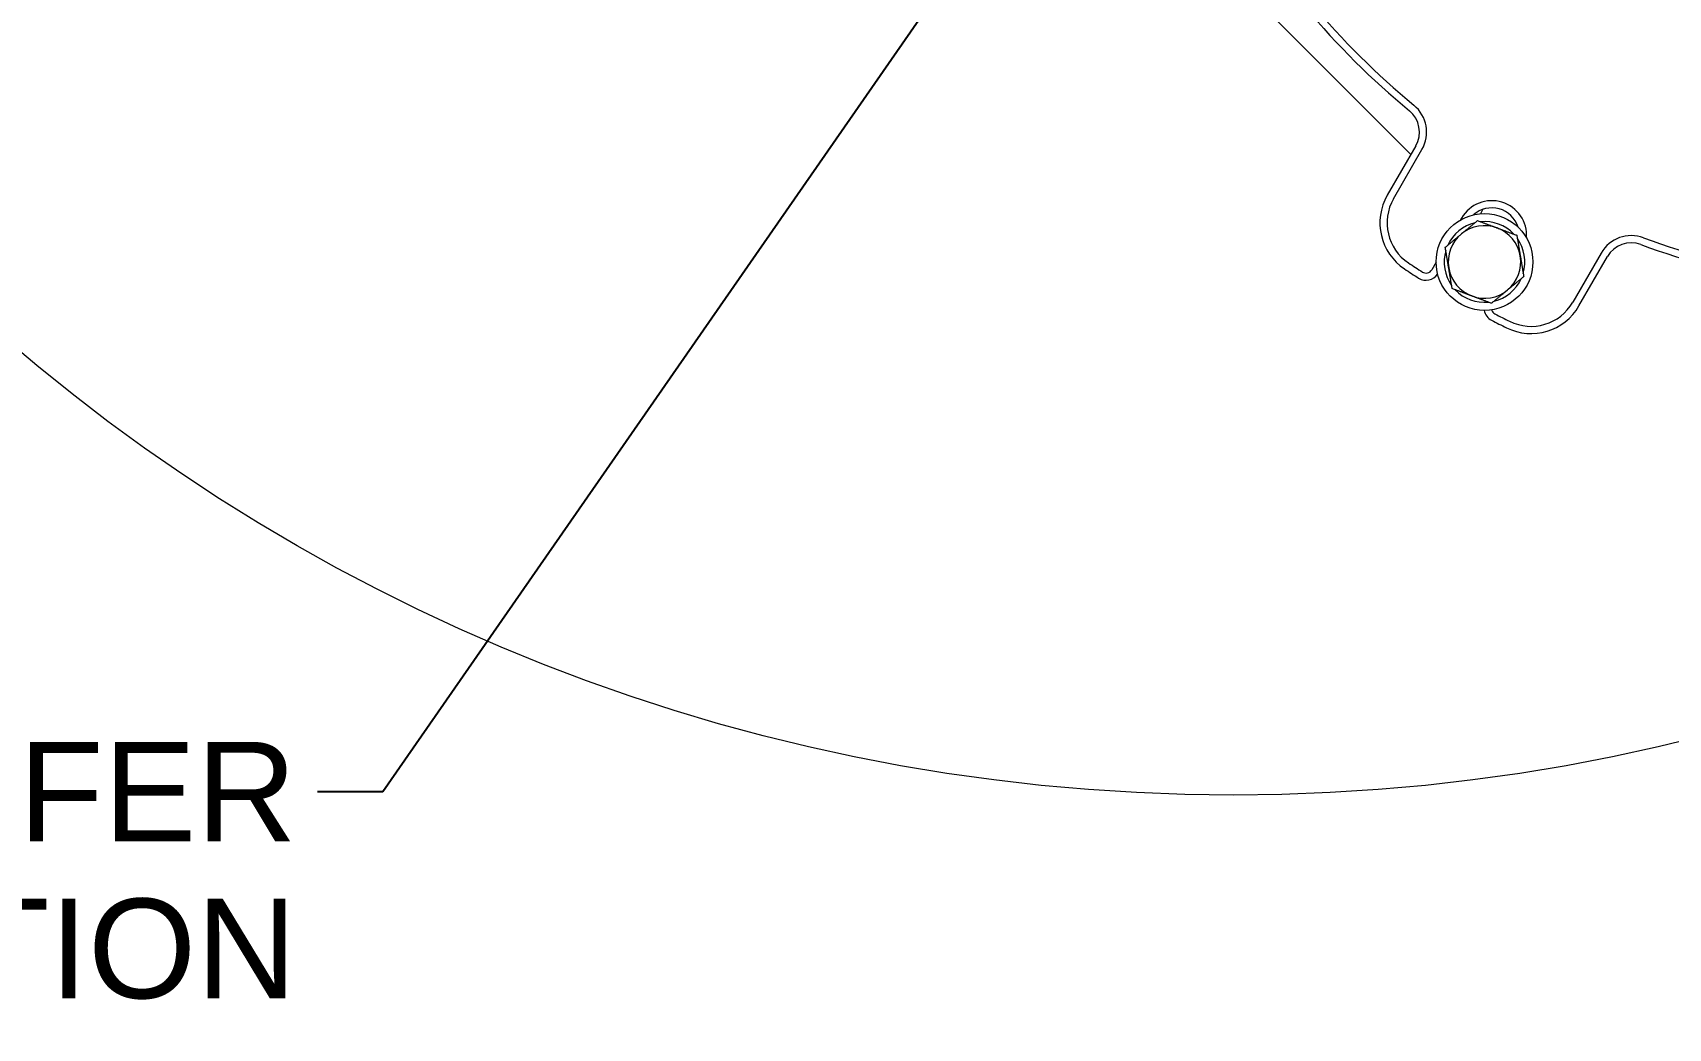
# Model space of a CAD drawing. Header units: inches. Extents: x 15 to 402, y 6 to 258.
# Drawn here: x 48.83 to 78.4, y 171.78 to 189.77 of the extents above; entities that cross this region are included whole.
import ezdxf

# ---------------------------------------------------------------- set-up
doc = ezdxf.new("R2010")
doc.units = ezdxf.units.IN
doc.header["$LTSCALE"] = 12
doc.header["$MEASUREMENT"] = 0
doc.layers.add('Symbol (ANSI)', color=7, linetype='Continuous', lineweight=25)
doc.layers.add('Visible', color=7, linetype='Continuous', lineweight=18)
doc.styles.add('MEMCOR Medium', font='arial.ttf')
doc.dimstyles.new('Default (ANSI)$7', dxfattribs={"dimscale": 12, "dimtxt": 0.15, "dimasz": 0.098425, "dimexe": 0.125, "dimexo": 0.0625, "dimgap": 0.031496, "dimtad": 0, "dimtih": 1, "dimtoh": 1, "dimdec": 4, "dimrnd": 1e-08, "dimzin": 3, "dimdsep": 46, "dimlunit": 5, "dimtxsty": 'MEMCOR Medium', "dimcen": 0.09, "dimdle": 0.393701, "dimclrd": 256, "dimclre": 256, "dimclrt": 256, "dimadec": 0, "dimazin": 1, "dimtfac": 0.8, "dimtofl": 0, "dimtmove": 0, "dimatfit": 3, "dimfxl": 1, "dimfrac": 1, "dimtolj": 1, "dimtzin": 4, "dimlwd": -1, "dimlwe": -1, "dimarcsym": 0})

msp = doc.modelspace()

# ---------------------------------------------------------------- linework, layer by layer
at = {"layer": 'Visible'}
for p, q in [((73.74279, 187.56943), (70.5971, 190.71512)), ((73.83164, 187.72331), (73.31768, 186.83311)), ((73.43026, 186.76811), (73.94422, 187.65831)), ((75.0467, 186.57837), (75.00068, 186.49867)), ((74.66087, 186.41958), (74.64238, 186.38756)), ((77.18315, 185.78831), (76.66919, 184.89811)), ((76.78178, 184.83311), (77.29574, 185.72331)), ((74.19968, 185.62078), (74.12183, 185.48594))]:
    msp.add_line(p, q, dxfattribs=at)
for centre, radius in [((70.53484, 209.99162), 34), ((75.07466, 185.6268), 0.875)]:
    msp.add_circle(centre, radius, dxfattribs=at)
for centre, radius, start, end in [((82.97146, 199.55396), 14.525, 209.577954, 230.422046), ((82.97146, 199.55396), 14.395, 209.577954, 230.422046), ((73.39862, 187.97331), 0.5, 330, 50.422046), ((73.39862, 187.97331), 0.63, 330, 50.422046), ((74.1837, 186.33311), 1, 150, 236.388426), ((74.1837, 186.33311), 0.87, 150, 236.388426), ((75.20646, 186.10458), 0.63, 355.944053, 150), ((75.20646, 186.10458), 0.5, 17.582899, 131.572229), ((75.07466, 185.6268), 0.7295, 103.627434, 155.509151), ((75.07466, 185.6268), 0.656, 69.568292, 129.568292), ((75.07466, 185.6268), 0.7295, 43.627434, 95.509151), ((75.07466, 185.6268), 0.656, 129.568292, 189.568292), ((75.07466, 185.6268), 0.656, 9.568292, 69.568292), ((75.07466, 185.6268), 0.7295, 343.627434, 35.509151), ((77.72875, 185.47331), 0.63, 69.577954, 150), ((77.72875, 185.47331), 0.5, 69.577954, 150), ((82.97146, 199.55396), 14.395, 249.577954, 270.422046), ((75.07466, 185.6268), 0.7295, 163.627434, 215.509151), ((75.07466, 185.6268), 0.656, 309.568292, 9.568292), ((82.97146, 199.55396), 14.525, 249.577954, 270.422046), ((82.97146, 199.55396), 16.875, 236.388426, 237.41435), ((82.97146, 199.55396), 16.745, 236.388426, 237.41435), ((74.01791, 185.54594), 0.25, 237.41435, 326.826372), ((74.01791, 185.54594), 0.12, 237.41435, 330), ((75.07466, 185.6268), 0.656, 189.568292, 249.568292), ((75.07466, 185.6268), 0.7295, 223.627434, 275.509151), ((75.07466, 185.6268), 0.656, 249.568292, 309.568292), ((75.07466, 185.6268), 0.7295, 283.627434, 335.509151), ((75.91575, 185.33311), 1, 243.611574, 330), ((75.91575, 185.33311), 0.87, 243.611574, 330), ((75.31695, 184.79594), 0.25, 190.168027, 242.58565), ((82.97146, 199.55396), 16.875, 242.58565, 243.611574), ((75.31695, 184.79594), 0.12, 196.863364, 242.58565), ((82.97146, 199.55396), 16.745, 242.58565, 243.611574)]:
    msp.add_arc(centre, radius, start, end, dxfattribs=at)
for points in [[(74.65679, 186.13249), (74.79229, 186.24446), (74.94875, 186.37375)], [(74.94875, 186.37375), (75.13895, 186.30289), (75.30366, 186.24153)], [(74.36483, 185.89123), (74.52129, 186.02052), (74.65679, 186.13249)], [(75.30366, 186.24153), (75.46838, 186.18017), (75.65858, 186.10932)], [(75.65858, 186.10932), (75.69232, 185.90917), (75.72153, 185.73584)], [(74.42779, 185.51776), (74.39857, 185.69109), (74.36483, 185.89123)], [(75.72153, 185.73584), (75.75075, 185.56251), (75.78449, 185.36237)], [(74.49074, 185.14429), (74.457, 185.34443), (74.42779, 185.51776)], [(74.84566, 185.01207), (74.68094, 185.07343), (74.49074, 185.14429)], [(75.49253, 185.12111), (75.35703, 185.00915), (75.20057, 184.87986)], [(75.78449, 185.36237), (75.62803, 185.23308), (75.49253, 185.12111)], [(75.20057, 184.87986), (75.01037, 184.95071), (74.84566, 185.01207)]]:
    msp.add_rational_spline(points, [1, 1.0379548493, 1], degree=2, dxfattribs=at)

# ---------------------------------------------------------------- texts
at = {"layer": 'Symbol (ANSI)', "insert": (53.60341, 176.95354), "char_height": 1.8000001, "width": 34.375612, "attachment_point": 3, "line_spacing_factor": 0.944221, "style": 'MEMCOR Medium'}
msp.add_mtext('\\fArial|b0|i0;VACUUM TRANSFER\\P\\fArial|b0|i0;1 1/2 in [DN40] CONNECTION', dxfattribs=at)

# ---------------------------------------------------------------- leaders
at = {"layer": 'Symbol (ANSI)', "annotation_type": 0, "has_hookline": 1, "hookline_direction": 1, "text_width": 33.8955}
msp.add_leader([(75.23901, 204.95041), (55.16247, 176.05354), (53.98136, 176.05354)], dimstyle='Default (ANSI)$7', override={"dimtad": 0}, dxfattribs=at)

doc.saveas('drawing.dxf')
